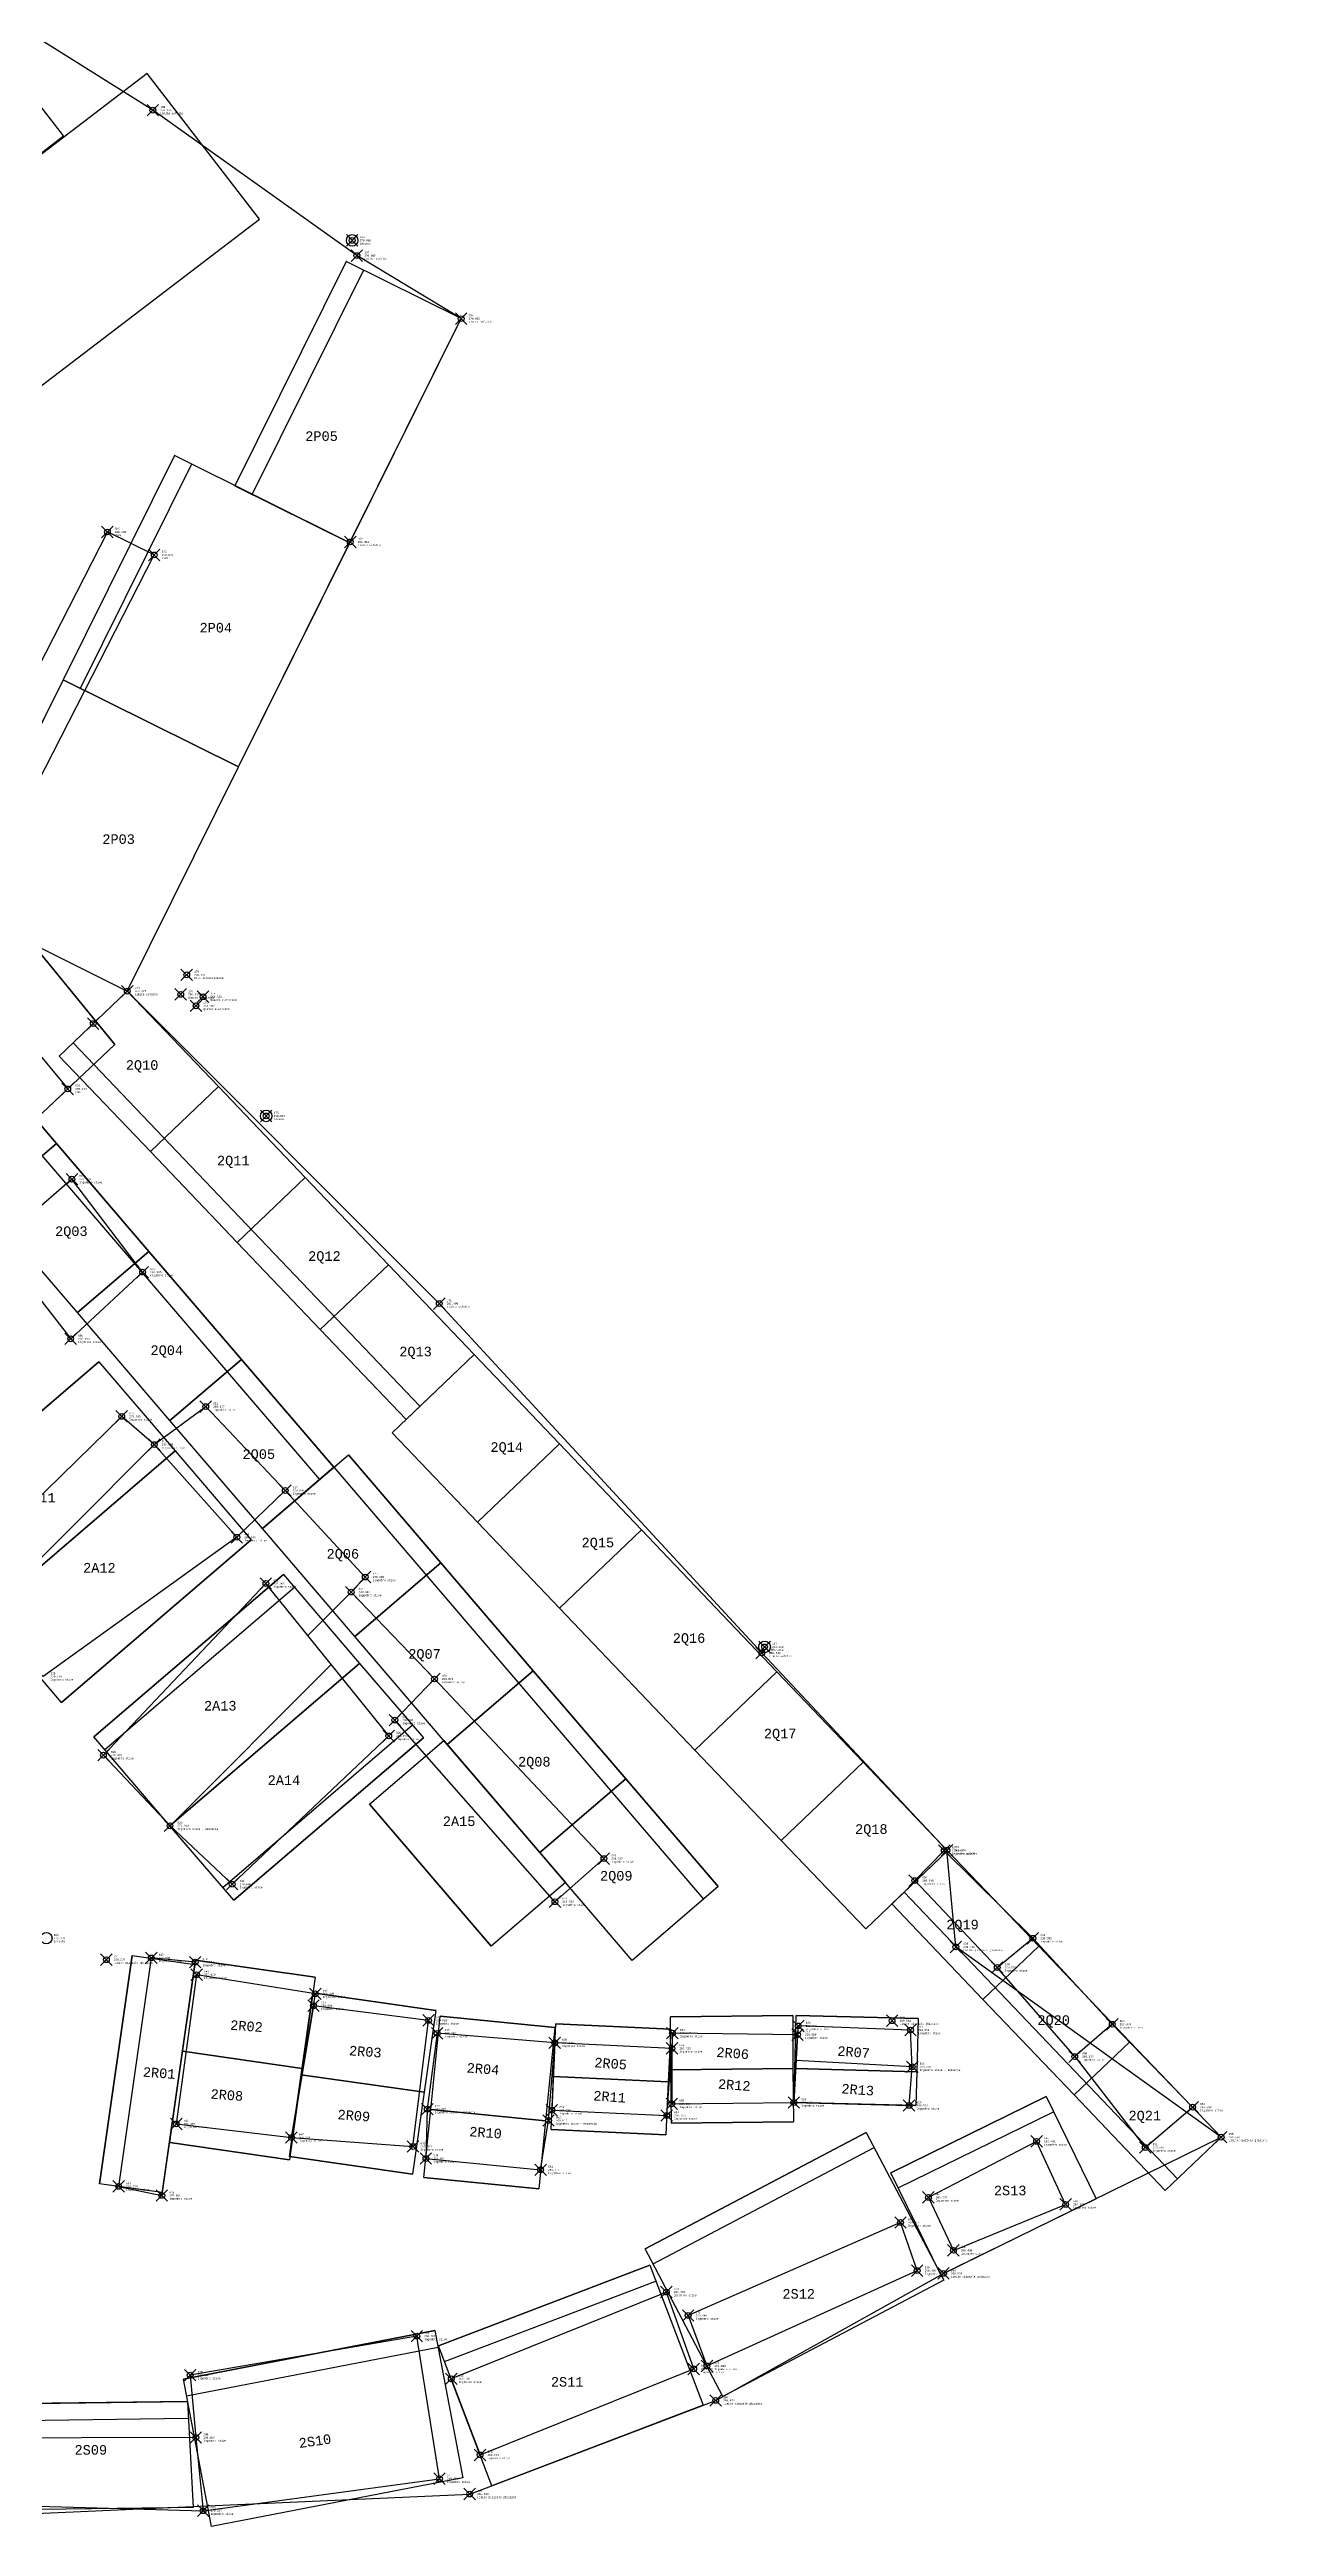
# Model space of a CAD drawing. Extents: x -300 to 923337, y -63404 to 323191.
# Drawn here: x 327969 to 391383, y 666 to 129610 of the extents above; entities that cross this region are included whole.
import ezdxf
from ezdxf.enums import TextEntityAlignment as Align

# ---------------------------------------------------------------- set-up
doc = ezdxf.new("R2010")
doc.units = 0
doc.header["$PDMODE"] = 35
doc.header["$PDSIZE"] = 300
for name, color, linetype, lineweight in [('WF ingombro stive 2', 1, 'Continuous', 30), ('WF lato di accesso', 40, 'Continuous', 30), ('WF piazzole', 6, 'Continuous', 30), ('WF tracciatura', 30, 'Continuous', 30)]:
    doc.layers.add(name, color=color, linetype=linetype, lineweight=lineweight)
doc.layers.add('WF nome aree GPS', color=7, linetype='Continuous')
doc.layers.add('WF nuovi punti', color=6, linetype='Continuous')
doc.styles.get("Standard").update_dxf_attribs({"font": 'consola.ttf', "height": 500})

# ---------------------------------------------------------------- blocks, each defined once
blk = doc.blocks.new('rilievo 2')
at = {"color": 8}
for p, q in [((419536, -512303, -1951), (401659, -490472, -1933)), ((415097, -516482, -1944), (419536, -512303, -1951))]:
    blk.add_line(p, q, dxfattribs=at)
for points in [[(408367, -589089, -2210), (438006, -587763, -2348), (450817, -582890, -2520), (462675, -576278, -2454), (477131, -569186, -2633), (463320, -559281, -2554), (462858, -554252, -2417), (453210, -543978, -2458), (436425, -525791, -2385), (420179, -509524, -2064), (431791, -486142, -2181), (437562, -474517, -1956), (432131, -471235, -1903), (421510, -463664, -1858), (415096, -459635, -1816)], [(421587, -533133, -1983), (424264, -531154, -2085), (428403, -535519, -2122), (425881, -537955, -2046)], [(421587, -533133, -1983), (425881, -537955, -2046), (415793, -545205, -1872), (412792, -541920, -1829)], [(428403, -535519, -2122), (432567, -540025, -2096), (431834, -540810, -2010), (429576, -543068, -2063)], [(418937, -549298, -1909), (422403, -552975, -1899), (425641, -556017, -1906), (433792, -548296, -2137), (427396, -540363, -2025), (418937, -549298, -1909)], [(434108, -547473, -2086), (436173, -545333, -2119), (431834, -540810, -2010)], [(422403, -552975, -1899), (430797, -544581, -2085)], [(436173, -545333, -2119), (444994, -554686, -2254), (442445, -556926, -2228), (434108, -547473, -2086)], [(465473, -560350, -2460), (467330, -558833, -2639), (471465, -563309, -2444), (469510, -564992, -2454), (465473, -560350, -2460)], [(469510, -564992, -2454), (473181, -569722, -2475), (475648, -567625, -2485), (471465, -563309, -2444)], [(461050, -565522, -2530), (455004, -565196, -2384)], [(423749, -584822, -2135), (411806, -584847, -1972), (411800, -588289, -2092), (424127, -588631, -1635)]]:
    blk.add_polyline3d(points, dxfattribs=at)
at = {"color": 1}
for points in [[(411057, -501414, -2060), (413481, -502645, -2065), (421582, -486816, -2046), (419142, -485623, -2042)], [(403726, -502818, -1908), (405753, -500982, -1940), (417077, -514618, -1947), (415097, -516482, -1944)]]:
    blk.add_polyline3d(points, close=True, dxfattribs=at)
at = {"color": 8}
for points in [[(417296, -519313, -1967), (413393, -522691, -1941), (417231, -527624, -1998), (420978, -524152, -2036)], [(411241, -540125, -1890), (412792, -541920, -1829), (421587, -533133, -1983), (419887, -531663, -1989)], [(461177, -555831, -2445), (465473, -560350, -2460), (467330, -558833, -2639), (462716, -554261, -2444)], [(423712, -560071, -1959), (421430, -559852, -1931), (419730, -571749, -1973), (421976, -572218, -1986)], [(429970, -561720, -2052), (423790, -560727, -1943), (422732, -568498, -2024), (428723, -569205, -2083)], [(435862, -563106, -2184), (429876, -562341, -1905), (428723, -569205, -2083), (435053, -569669, -2170)], [(460884, -567533, -2462), (461050, -565522, -2530), (460958, -563607, -2462), (455116, -563395, -2442), (455076, -563850, -2402), (454887, -567379, -2353)], [(442432, -564272, -2343), (436313, -563779, -2226), (435797, -567724, -2120), (435726, -570294, -2166), (441701, -570888, -2245), (442108, -568315, -2181)], [(448540, -564564, -2380), (442432, -564272, -2343), (442287, -567785, -2195), (448264, -568057, -2327)], [(455076, -563850, -2402), (448562, -563769, -2420), (448540, -564564, -2380), (448528, -567453, -2298), (454887, -567379, -2353)], [(467524, -569403, -2500), (461888, -572321, -2425), (463190, -575076, -2505), (469037, -572685, -2606)], [(460436, -573627, -2465), (449384, -578467, -2342), (450360, -581094, -2394), (461306, -576130, -2496)], [(449669, -581251, -2289), (448246, -577248, -2294), (437050, -581764, -2209), (438546, -585727, -2348)], [(436436, -586966, -2338), (435253, -579541, -2230), (423454, -581572, -2046), (423749, -584822, -2135), (424127, -588631, -1635)]]:
    blk.add_polyline3d(points, close=True, dxfattribs=at)
at = {"color": 1}
for centre in [(431887, -470441, -1896), (427411, -516021, -2067), (453362, -543663, -2469), (415962, -558827, -1865)]:
    blk.add_circle(centre, 300, dxfattribs=at)
at = {"color": 8}
for p in [(421510, -463664, -1858), (431887, -470441, -1896), (432131, -471235, -1903), (437562, -474517, -1956), (419142, -485623, -2042), (421582, -486816, -2046), (431791, -486142, -2181), (423273, -508677, -2031), (420179, -509524, -2064), (422959, -509696, -2133), (423756, -510291, -2029), (424122, -509815, -2060), (417077, -514618, -1947), (427411, -516021, -2067), (417296, -519313, -1967), (420978, -524152, -2036), (436425, -525791, -2385), (417231, -527624, -1998), (424264, -531154, -2085), (419887, -531663, -1989), (421587, -533133, -1983), (428403, -535519, -2122), (425881, -537955, -2046), (432567, -540025, -2096), (427396, -540363, -2025), (431834, -540810, -2010), (453210, -543978, -2458), (453362, -543663, -2469), (436173, -545333, -2119), (434108, -547473, -2086), (418937, -549298, -1909), (433792, -548296, -2137), (422403, -552975, -1899), (462716, -554261, -2444), (462858, -554252, -2417), (444994, -554686, -2254), (425641, -556017, -1906), (442445, -556926, -2228), (461177, -555831, -2445), (463320, -559281, -2554), (467330, -558833, -2639), (419091, -559946, -1954), (421430, -559852, -1931), (423712, -560071, -1959), (423790, -560727, -1943), (465473, -560350, -2460), (429970, -561720, -2052), (429876, -562341, -1905), (435862, -563106, -2184), (455116, -563395, -2442), (460001, -563122, -2448), (471465, -563309, -2444), (436313, -563779, -2226), (442432, -564272, -2343), (448540, -564564, -2380), (448562, -563769, -2420), (455076, -563850, -2402), (460958, -563607, -2462), (461050, -565522, -2530), (469510, -564992, -2454), (422732, -568498, -2024), (435797, -567724, -2120), (442108, -568315, -2181), (442287, -567785, -2195), (448264, -568057, -2327), (448528, -567453, -2298), (454887, -567379, -2353), (460884, -567533, -2462), (475648, -567625, -2485), (428723, -569205, -2083), (435053, -569669, -2170), (467524, -569403, -2500), (473181, -569722, -2475), (477131, -569186, -2633), (435726, -570294, -2166), (441701, -570888, -2245), (419730, -571749, -1973), (421976, -572218, -1986), (461888, -572321, -2425), (460436, -573627, -2465), (469037, -572685, -2606), (463190, -575076, -2505), (461306, -576130, -2496), (462675, -576278, -2454), (448246, -577248, -2294), (449384, -578467, -2342), (435253, -579541, -2230), (449669, -581251, -2289), (450360, -581094, -2394), (423454, -581572, -2046), (437050, -581764, -2209), (450817, -582890, -2520), (423749, -584822, -2135), (438546, -585727, -2348), (436436, -586966, -2338), (438006, -587763, -2348), (424127, -588631, -1635)]:
    blk.add_point(p, dxfattribs=at)
for s, p in [('188', (421899, -463498, -1858)), ('270.133', (421899, -463664, -1858)), ('Limite asfalto', (421899, -463831, -1858)), ('186', (432276, -470274, -1896)), ('270.096', (432276, -470441, -1896)), ('Idrante', (432276, -470608, -1896)), ('187', (432520, -471068, -1903)), ('270.089', (432520, -471235, -1903)), ('Limite asfalto', (432520, -471402, -1903)), ('184', (437951, -474350, -1956)), ('270.035', (437951, -474517, -1956)), ('Limite asfalto', (437951, -474683, -1956)), ('CS09', (419531, -485790, -2042)), ('565', (419531, -485456, -2042)), ('269.950', (419531, -485623, -2042)), ('183', (432180, -485976, -2181)), ('269.811', (432180, -486142, -2181)), ('CS09', (421971, -486983, -2046)), ('566', (421971, -486649, -2046)), ('269.945', (421971, -486816, -2046)), ('Limite asfalto', (432180, -486309, -2181)), ('174', (420568, -509358, -2064)), ('179', (423662, -508510, -2031)), ('269.961', (423662, -508677, -2031)), ('Palo illuminazione', (423662, -508844, -2031)), ('269.927', (420568, -509524, -2064)), ('Limite asfalto', (420568, -509691, -2064)), ('Quadro elettrico', (423348, -509862, -2133)), ('269.858', (423348, -509696, -2133)), ('178', (423348, -509529, -2133)), ('Quadro elettrico', (424145, -510458, -2029)), ('177', (424145, -510124, -2029)), ('269.962', (424145, -510291, -2029)), ('Quadro elettrico', (424511, -509982, -2060)), ('176', (424511, -509648, -2060)), ('269.932', (424511, -509815, -2060)), ('570', (417466, -514451, -1947)), ('CS07', (417466, -514785, -1947)), ('270.044', (417466, -514618, -1947)), ('175', (427800, -515854, -2067)), ('269.924', (427800, -516021, -2067)), ('Idrante', (427800, -516188, -2067)), ('270.024', (417685, -519313, -1967)), ('607', (417685, -519146, -1967)), ('Ingombro stive', (417685, -519480, -1967)), ('269.955', (421367, -524152, -2036)), ('610', (421367, -523985, -2036)), ('Ingombro stive', (421367, -524318, -2036)), ('171', (436814, -525624, -2385)), ('269.606', (436814, -525791, -2385)), ('Limite asfalto', (436814, -525958, -2385)), ('609', (417620, -527457, -1998)), ('269.993', (417620, -527624, -1998)), ('Ingombro stive', (417620, -527791, -1998)), ('269.907', (424653, -531154, -2085)), ('611', (424653, -530987, -2085)), ('613', (420276, -531496, -1989)), ('270.003', (420276, -531663, -1989)), ('Ingombro stive', (420276, -531830, -1989)), ('Ingombro stive', (424653, -531321, -2085)), ('270.008', (421976, -533133, -1983)), ('612', (421976, -532966, -1983)), ('Ingombro stive', (421976, -533299, -1983)), ('617', (428792, -535352, -2122)), ('269.869', (428792, -535519, -2122)), ('Ingombro stive', (428792, -535686, -2122)), ('269.946', (426270, -537955, -2046)), ('616', (426270, -537788, -2046)), ('Ingombro stive', (426270, -538121, -2046)), ('618', (427785, -540197, -2025)), ('625', (432956, -539858, -2096)), ('269.895', (432956, -540025, -2096)), ('Ingombro stive', (432956, -540192, -2096)), ('269.966', (427785, -540363, -2025)), ('Ingombro stive', (427785, -540530, -2025)), ('269.982', (432223, -540810, -2010)), ('624', (432223, -540643, -2010)), ('Ingombro stive', (432223, -540977, -2010)), ('269.533', (453599, -543978, -2458)), ('166', (453599, -543811, -2458)), ('Limite asfalto', (453599, -544145, -2458)), ('269.522', (453751, -543663, -2469)), ('167', (453751, -543496, -2469)), ('Idrante', (453751, -543829, -2469)), ('225', (416182, -545039, -1872)), ('270.120', (416182, -545205, -1872)), ('Ingombro stive', (416182, -545372, -1872)), ('269.872', (436562, -545333, -2119)), ('623', (436562, -545166, -2119)), ('Ingombro stive', (436562, -545500, -2119)), ('269.906', (434497, -547473, -2086)), ('622', (434497, -547306, -2086)), ('Ingombro stive', (434497, -547640, -2086)), ('619', (419326, -549131, -1909)), ('270.082', (419326, -549298, -1909)), ('628', (434181, -548130, -2137)), ('269.855', (434181, -548296, -2137)), ('Ingombro stive', (434181, -548463, -2137)), ('Ingombro stive', (419326, -549464, -1909)), ('620', (422792, -552809, -1899)), ('270.093', (422792, -552975, -1899)), ('Ingombro stive - mezzeria', (422792, -553142, -1899)), ('269.547', (463105, -554261, -2444)), ('657', (463105, -554095, -2444)), ('Ingombro stive', (463105, -554428, -2444)), ('269.575', (463247, -554252, -2417)), ('158', (463247, -554085, -2417)), ('Limite asfalto', (463247, -554419, -2417)), ('626', (445383, -554519, -2254)), ('269.737', (445383, -554686, -2254)), ('Ingombro stive', (445383, -554852, -2254)), ('658', (461566, -555664, -2445)), ('621', (426030, -555850, -1906)), ('270.086', (426030, -556017, -1906)), ('Ingombro stive', (426030, -556183, -1906)), ('627', (442834, -556760, -2228)), ('269.763', (442834, -556926, -2228)), ('Ingombro stive', (442834, -557093, -2228)), ('269.546', (461566, -555831, -2445)), ('Ingombro stive', (461566, -555998, -2445)), ('222', (416351, -558660, -1865)), ('270.126', (416351, -558827, -1865)), ('Idrante', (416351, -558994, -1865)), ('159', (463709, -559115, -2554)), ('269.438', (463709, -559281, -2554)), ('Limite piazzale ghiaiato', (463709, -559448, -2554)), ('664', (467719, -558666, -2639)), ('269.352', (467719, -558833, -2639)), ('Ingombro stive', (467719, -558999, -2639)), ('221', (419480, -559780, -1954)), ('270.037', (419480, -559946, -1954)), ('Limite piazzale ghiaiato', (419480, -560113, -1954)), ('643', (421819, -559685, -1931)), ('270.060', (421819, -559852, -1931)), ('Ingombro stive', (421819, -560018, -1931)), ('270.032', (424101, -560071, -1959)), ('642', (424101, -559904, -1959)), ('Ingombro stive', (424101, -560237, -1959)), ('270.049', (424179, -560727, -1943)), ('641', (424179, -560560, -1943)), ('Ingombro stive', (424179, -560894, -1943)), ('659', (465862, -560184, -2460)), ('269.532', (465862, -560350, -2460)), ('Ingombro stive', (465862, -560517, -2460)), ('639', (430265, -562175, -1905)), ('269.940', (430359, -561720, -2052)), ('640', (430359, -561553, -2052)), ('Ingombro stive', (430359, -561887, -2052)), ('270.086', (430265, -562341, -1905)), ('Ingombro stive', (430265, -562508, -1905)), ('269.808', (436251, -563106, -2184)), ('638', (436251, -562939, -2184)), ('Ingombro stive', (436251, -563273, -2184)), ('269.549', (455505, -563395, -2442)), ('632', (455505, -563228, -2442)), ('160', (460390, -562955, -2448)), ('269.544', (460390, -563122, -2448)), ('Limite piazzale ghiaiato', (460390, -563289, -2448)), ('631', (461347, -563440, -2462)), ('663', (471854, -563142, -2444)), ('269.548', (471854, -563309, -2444)), ('Ingombro stive', (471854, -563475, -2444)), ('637', (436702, -563612, -2226)), ('269.765', (436702, -563779, -2226)), ('Ingombro stive', (436702, -563946, -2226)), ('269.648', (442821, -564272, -2343)), ('636', (442821, -564105, -2343)), ('Ingombro stive', (442821, -564439, -2343)), ('635', (448929, -564397, -2380)), ('269.612', (448929, -564564, -2380)), ('Ingombro stive', (448929, -564731, -2380)), ('634', (448951, -563602, -2420)), ('269.572', (448951, -563769, -2420)), ('Ingombro stive', (448951, -563936, -2420)), ('633', (455465, -563684, -2402)), ('269.589', (455465, -563850, -2402)), ('Ingombro stive', (455465, -564017, -2402)), ('Ingombro stive', (455505, -563561, -2442)), ('269.529', (461347, -563607, -2462)), ('Ingombro stive', (461347, -563774, -2462)), ('269.462', (461439, -565522, -2530)), ('630', (461439, -565355, -2530)), ('Ingombro stive - mezzeria', (461439, -565689, -2530)), ('269.537', (469899, -564992, -2454)), ('660', (469899, -564825, -2454)), ('Ingombro stive', (469899, -565159, -2454)), ('655', (448917, -567286, -2298)), ('656', (455276, -567213, -2353)), ('269.638', (455276, -567379, -2353)), ('629', (461273, -567366, -2462)), ('269.967', (423121, -568498, -2024)), ('646', (423121, -568332, -2024)), ('Ingombro stive', (423121, -568665, -2024)), ('650', (436186, -567557, -2120)), ('269.872', (436186, -567724, -2120)), ('Ingombro stive - mezzeria', (436186, -567891, -2120)), ('269.810', (442497, -568315, -2181)), ('652', (442497, -568148, -2181)), ('Ingombro stive - mezzeria', (442497, -568481, -2181)), ('269.796', (442676, -567785, -2195)), ('653', (442676, -567618, -2195)), ('Ingombro stive', (442676, -567952, -2195)), ('654', (448653, -567890, -2327)), ('269.665', (448653, -568057, -2327)), ('Ingombro stive', (448653, -568224, -2327)), ('269.693', (448917, -567453, -2298)), ('Ingombro stive', (448917, -567620, -2298)), ('Ingombro stive', (455276, -567546, -2353)), ('269.529', (461273, -567533, -2462)), ('Ingombro stive', (461273, -567700, -2462)), ('269.506', (476037, -567625, -2485)), ('662', (476037, -567458, -2485)), ('Ingombro stive', (476037, -567792, -2485)), ('269.909', (429112, -569205, -2083)), ('647', (429112, -569038, -2083)), ('Ingombro stive', (429112, -569372, -2083)), ('269.821', (435442, -569669, -2170)), ('648', (435442, -569502, -2170)), ('Ingombro stive', (435442, -569836, -2170)), ('665', (467913, -569236, -2500)), ('269.491', (467913, -569403, -2500)), ('Ingombro stive', (467913, -569570, -2500)), ('269.516', (473570, -569722, -2475)), ('661', (473570, -569555, -2475)), ('Ingombro stive', (473570, -569889, -2475)), ('269.359', (477520, -569186, -2633)), ('155', (477520, -569020, -2633)), ('Limite piazzale ghiaiato', (477520, -569353, -2633)), ('269.825', (436115, -570294, -2166)), ('649', (436115, -570127, -2166)), ('Ingombro stive', (436115, -570461, -2166)), ('269.747', (442090, -570888, -2245)), ('651', (442090, -570722, -2245)), ('Ingombro stive', (442090, -571055, -2245)), ('644', (420119, -571582, -1973)), ('270.018', (420119, -571749, -1973)), ('Ingombro stive', (420119, -571916, -1973)), ('270.006', (422365, -572218, -1986)), ('645', (422365, -572051, -1986)), ('Ingombro stive', (422365, -572384, -1986)), ('269.567', (462277, -572321, -2425)), ('667', (462277, -572154, -2425)), ('Ingombro stive', (462277, -572488, -2425)), ('666', (469426, -572518, -2606)), ('670', (460825, -573461, -2465)), ('269.527', (460825, -573627, -2465)), ('Ingombro stive', (460825, -573794, -2465)), ('269.385', (469426, -572685, -2606)), ('Ingombro stive', (469426, -572852, -2606)), ('269.486', (463579, -575076, -2505)), ('668', (463579, -574909, -2505)), ('669', (461695, -575963, -2496)), ('269.496', (461695, -576130, -2496)), ('Ingombro stive', (461695, -576297, -2496)), ('269.538', (463064, -576278, -2454)), ('153', (463064, -576111, -2454)), ('Ingombro stive', (463579, -575243, -2505)), ('674', (448635, -577081, -2294)), ('269.698', (448635, -577248, -2294)), ('Ingombro stive', (448635, -577415, -2294)), ('Limite piazzale ghiaiato', (463064, -576445, -2454)), ('671', (449773, -578300, -2342)), ('269.649', (449773, -578467, -2342)), ('Ingombro stive', (449773, -578634, -2342)), ('269.761', (435642, -579541, -2230)), ('678', (435642, -579375, -2230)), ('Ingombro stive', (435642, -579708, -2230)), ('679', (423843, -581406, -2046)), ('269.946', (423843, -581572, -2046)), ('673', (450058, -581084, -2289)), ('269.703', (450058, -581251, -2289)), ('Ingombro stive', (450058, -581418, -2289)), ('672', (450749, -580927, -2394)), ('269.598', (450749, -581094, -2394)), ('Ingombro stive', (450749, -581260, -2394)), ('Ingombro stive', (423843, -581739, -2046)), ('675', (437439, -581597, -2209)), ('269.782', (437439, -581764, -2209)), ('Ingombro stive', (437439, -581930, -2209)), ('150', (451206, -582723, -2520)), ('269.472', (451206, -582890, -2520)), ('Limite piazzale ghiaiato', (451206, -583057, -2520)), ('269.856', (424138, -584822, -2135)), ('680', (424138, -584655, -2135)), ('Ingombro stive', (424138, -584988, -2135)), ('676', (438935, -585561, -2348)), ('269.643', (438935, -585727, -2348)), ('Ingombro stive', (438935, -585894, -2348)), ('677', (436825, -586799, -2338)), ('269.654', (436825, -586966, -2338)), ('Ingombro stive', (436825, -587133, -2338)), ('149', (438395, -587597, -2348)), ('269.643', (438395, -587763, -2348)), ('Limite piazzale ghiaiato', (438395, -587930, -2348)), ('270.357', (424515, -588631, -1635)), ('683', (424515, -588464, -1635)), ('Ingombro stive', (424515, -588798, -1635))]:
    blk.add_text(s, height=100, dxfattribs=at).set_placement(p, align=Align.MIDDLE_LEFT)

msp = doc.modelspace()

# ---------------------------------------------------------------- linework, layer by layer
at = {"layer": 'WF ingombro stive 2'}
for points, elevation in [([(328698, 125125), (320856, 135277), (310361, 127171), (318203, 117019)], -1838), ([(338905, 120787), (333058, 128365), (319699, 118175), (325547, 110597)], -1838), ([(349401, 115601), (343421, 118570), (337626, 106901), (343606, 103932)], -2064), ([(343606, 103932), (334471, 108468), (328676, 96799), (337812, 92262)], -2064), ([(337812, 92262), (328676, 96799), (322882, 85129), (332017, 80593)], -2064), ([(332017, 80593), (336763, 75621), (333219, 72238), (328473, 77210)], -2064), ([(323515, 78284), (328329, 72664), (324609, 69474), (319795, 75094)], -1628), ([(336763, 75621), (341280, 70890), (337735, 67507), (333219, 72238)], -2064), ([(328329, 72664), (333143, 67044), (329423, 63854), (324609, 69474)], -1628), ([(341280, 70890), (345612, 66352), (342067, 62969), (337735, 67507)], -2064), ([(333143, 67044), (337957, 61424), (334237, 58234), (329423, 63854)], -1628), ([(345612, 66352), (350077, 61674), (346533, 58290), (342067, 62969)], -2064), ([(330535, 61287), (334504, 56655), (324631, 48197), (320662, 52830)], -1829), ([(337957, 61424), (342771, 55804), (339051, 52614), (334237, 58234)], -1628), ([(350077, 61674), (354518, 57022), (350250, 52948), (345810, 57600)], -2064), ([(354518, 57022), (358787, 52550), (354519, 48476), (350250, 52948)], -2064), ([(334504, 56655), (338472, 52022), (328599, 43565), (324631, 48197)], -1829), ([(343530, 56454), (348345, 50834), (343865, 46994), (339051, 52614)], -1628), ([(358787, 52550), (365844, 45157), (361576, 41083), (354519, 48476)], -2064), ([(348345, 50834), (353159, 45214), (348679, 41374), (343865, 46994)], -1628), ([(340146, 50232), (344114, 45599), (334241, 37142), (330273, 41775)], -1899), ([(344114, 45599), (347432, 41726), (337559, 33269), (334241, 37142)], -1899), ([(353159, 45214), (357973, 39594), (353493, 35754), (348679, 41374)], -1628), ([(365844, 45157), (370338, 40449), (366071, 36375), (361576, 41083)], -2064), ([(344627, 38265), (348500, 41583), (354836, 34187), (350963, 30869)], -1628), ([(370338, 40449), (374732, 35846), (370464, 31773), (366071, 36375)], -2064), ([(357973, 39594), (362787, 33974), (358307, 30134), (353493, 35754)], -1628), ([(374732, 35846), (379478, 30875), (376571, 28100), (371825, 33071)], -2064), ([(330578, 18510), (332276, 30389), (335533, 29924), (333836, 18045)], -1973), ([(335567, 30151), (341796, 29254), (341117, 24509), (334888, 25405)], -1973), ([(379478, 30875), (384224, 25903), (381317, 23128), (376571, 28100)], -2064), ([(341679, 28445), (348079, 27531), (347469, 23268), (341070, 24182)], -1973), ([(348302, 27230), (354277, 26635), (353794, 21783), (347819, 22377)], -2166), ([(360308, 27199), (366667, 27272), (366675, 24505), (360316, 24432)], -2298), ([(366842, 27271), (373199, 27108), (373128, 24342), (366771, 24505)], -2353), ([(354333, 26832), (360311, 26560), (360184, 23811), (354205, 24083)], -2195), ([(384224, 25903), (388970, 20931), (386063, 18156), (381317, 23128)], -2064), ([(334888, 25405), (341117, 24509), (340463, 19759), (334234, 20656)], -1973), ([(360316, 24432), (366675, 24505), (366707, 21738), (360348, 21665)], -2298), ([(366771, 24505), (373128, 24342), (373083, 22575), (366725, 22738)], -2353), ([(341070, 24182), (347469, 23268), (346860, 19005), (340461, 19919)], -1973), ([(354205, 24083), (360184, 23811), (360059, 21061), (354080, 21334)], -2195), ([(347819, 22377), (353794, 21783), (353441, 18234), (347466, 18828)], -2166), ([(374381, 13766), (371775, 19077), (379855, 23041), (382461, 17729)], -2518), ([(363027, 7434), (358984, 15114), (370488, 21169), (374530, 13490)], -2518), ([(351000, 2788), (348228, 10076), (359223, 14264), (361995, 6976)], -2348), ([(336395, 666), (334940, 8327), (348035, 10861), (349489, 3200)], -2137), ([(323511, 1495), (323208, 7021), (335152, 7179), (335455, 1653)], -2216)]:
    msp.add_lwpolyline(points, close=True, dxfattribs=dict(at, elevation=elevation))
at = {"layer": 'WF lato di accesso'}
for p, q in [((325547, 110597, -1838), (338905, 120787, -1838)), ((343421, 118570, -2064), (337626, 106901, -2064)), ((334471, 108468, -2064), (328676, 96799, -2064)), ((328676, 96799, -2064), (322882, 85129, -2064)), ((328329, 72664, -1628), (323515, 78284, -1628)), ((328473, 77210, -2064), (333219, 72238, -2064)), ((333143, 67044, -1628), (328329, 72664, -1628)), ((333219, 72238, -2064), (337735, 67507, -2064)), ((337735, 67507, -2064), (342067, 62969, -2064)), ((337957, 61424, -1628), (333143, 67044, -1628)), ((342067, 62969, -2064), (346533, 58290, -2064)), ((330535, 61287, -1829), (320662, 52830, -1829)), ((342771, 55804, -1628), (337957, 61424, -1628)), ((345810, 57600, -2064), (350250, 52948, -2064)), ((348345, 50834, -1628), (343530, 56454, -1628)), ((350250, 52948, -2064), (354519, 48476, -2064)), ((328599, 43565, -1829), (338472, 52022, -1829)), ((353159, 45214, -1628), (348345, 50834, -1628)), ((340146, 50232, -1899), (330273, 41775, -1899)), ((354519, 48476, -2064), (361576, 41083, -2064)), ((357973, 39594, -1628), (353159, 45214, -1628)), ((337559, 33269, -1899), (347435, 41723, -6781)), ((361576, 41083, -2064), (366071, 36375, -2064)), ((362787, 33974, -1628), (357973, 39594, -1628)), ((344627, 38265, -1628), (350963, 30869, -1628)), ((366071, 36375, -2064), (370464, 31773, -2064)), ((371825, 33071, -2064), (376571, 28100, -2064)), ((332276, 30389, -1973), (330578, 18510, -1973)), ((341796, 29254, -1973), (335567, 30151, -1973)), ((348079, 27531, -1973), (341679, 28445, -1973)), ((354277, 26635, -2166), (348302, 27230, -2166)), ((366667, 27272, -2298), (360308, 27199, -2298)), ((373199, 27108, -2353), (366842, 27271, -2353)), ((376571, 28100, -2064), (381317, 23128, -2064)), ((360311, 26560, -2195), (354333, 26832, -2195)), ((366725, 22738, -2353), (373083, 22575, -2353)), ((379855, 23041, -2518), (371775, 19077, -2518)), ((381317, 23128, -2064), (386063, 18156, -2064)), ((334234, 20656, -1973), (340463, 19759, -1973)), ((354080, 21334, -2195), (360059, 21061, -2195)), ((370488, 21169, -2518), (358984, 15114, -2518)), ((360348, 21665, -2298), (366707, 21738, -2298)), ((340461, 19919, -1973), (346860, 19005, -1973)), ((347466, 18828), (353441, 18234, -2166)), ((359223, 14264, -2348), (348228, 10076, -2348)), ((348035, 10861, -2137), (334940, 8327, -2137)), ((335152, 7179, -2216), (323208, 7021, -2216))]:
    msp.add_line(p, q, dxfattribs=at)
at = {"layer": 'WF nuovi punti'}
msp.add_point((330245, 78901, -2064), dxfattribs=at)
at = {"layer": 'WF piazzole', "elevation": -1865}
msp.add_lwpolyline([(308766, 95460), (313497, 99646), (331374, 77814), (326936, 73635), (308766, 95459)], dxfattribs=at)
at = {"layer": 'WF tracciatura'}
for p, q in [((344317, 118125, -2064), (338522, 106456, -2064)), ((335366, 108023, -2064), (329572, 96354, -2064)), ((317941, 83253, -1628), (342024, 55163, -1628)), ((329196, 77900, -2064), (347256, 58981, -2064)), ((342771, 55804, -1628), (362027, 33324, -1628)), ((330846, 41106, -1899), (340719, 49563, -1899)), ((336986, 33938, -1899), (346862, 42392, -6781)), ((386700, 18764, -2064), (372462, 33680, -2064)), ((372163, 18287, -2518), (380243, 22250, -2518)), ((359395, 14334, -2518), (370898, 20390, -2518)), ((348541, 9252, -2348), (359536, 13441, -2348)), ((335107, 7462, -2137), (348202, 9996, -2137)), ((323219, 6140, -2216), (335163, 6298, -2216))]:
    msp.add_line(p, q, dxfattribs=at)

# ---------------------------------------------------------------- block references
at = {"color": 251}
msp.add_blockref('rilievo 2', (-88161, 590117), dxfattribs=at)

# ---------------------------------------------------------------- texts
at = {"layer": 'WF nome aree GPS'}
for s, p in [('2P05', (341285, 109235, -1676)), ('2P04', (335780, 99262, -1676)), ('2P03', (330718, 88256, -1676)), ('2Q10', (331942, 76496, -1676)), ('2Q11', (336688, 71524, -1676)), ('2Q03', (328257, 67844, -1676)), ('2Q12', (341434, 66552, -1676)), ('2Q04', (333228, 61650, -1676)), ('2Q13', (346180, 61580, -1676)), ('2Q05', (338018, 56241, -1676)), ('2Q14', (350926, 56608, -1676)), ('2A11', (326592, 53972, -3505)), ('2Q15', (355672, 51636, -1676)), ('2A12', (329717, 50324, -1877)), ('2Q06', (342394, 51051, -1676)), ('2Q16', (360418, 46665, -1676)), ('2Q07', (346648, 45838, -1676)), ('2A13', (336010, 43142, -1947)), ('2Q17', (365164, 41693, -1676)), ('2Q08', (352362, 40228, -1676)), ('2A14', (339328, 39269, -1947)), ('2A15', (348448, 37129, -49)), ('2Q18', (369910, 36721, -1676)), ('2Q09', (356631, 34290, -1758)), ('2Q19', (374657, 31749, -1676)), ('2Q20', (379403, 26777, -1676)), ('2Q21', (384149, 21806, -1676)), ('2S13', (377139, 17907, -1241)), ('2S12', (366129, 12525, -1241)), ('2S11', (354075, 7946, -1241)), ('2S09', (329272, 4403, -1241))]:
    msp.add_text(s, height=500, dxfattribs=at).set_placement(p)
for s, rotation, p in [('2R02', 355.78934, (337363, 26527, -1322)), ('2R01', 355.78934, (332816, 24086, -1322)), ('2R03', 355.78934, (343549, 25199, -1322)), ('2R04', 355.78934, (349678, 24302, -1322)), ('2R05', 355.78934, (356322, 24576, -1322)), ('2R06', 355.78934, (362678, 25115, -1322)), ('2R07', 355.78934, (368972, 25175, -1322)), ('2R08', 355.78934, (336341, 22941, -1322)), ('2R11', 355.78934, (356268, 22850, -1322)), ('2R12', 355.78934, (362758, 23461, -1322)), ('2R13', 355.78934, (369186, 23217, -1322)), ('2R09', 355.78934, (342953, 21870, -1322)), ('2R10', 355.78934, (349810, 20983, -1322)), ('2S10', 8.19266, (340987, 4748, -1163))]:
    msp.add_text(s, height=500, rotation=rotation, dxfattribs=at).set_placement(p)

doc.saveas('drawing.dxf')
